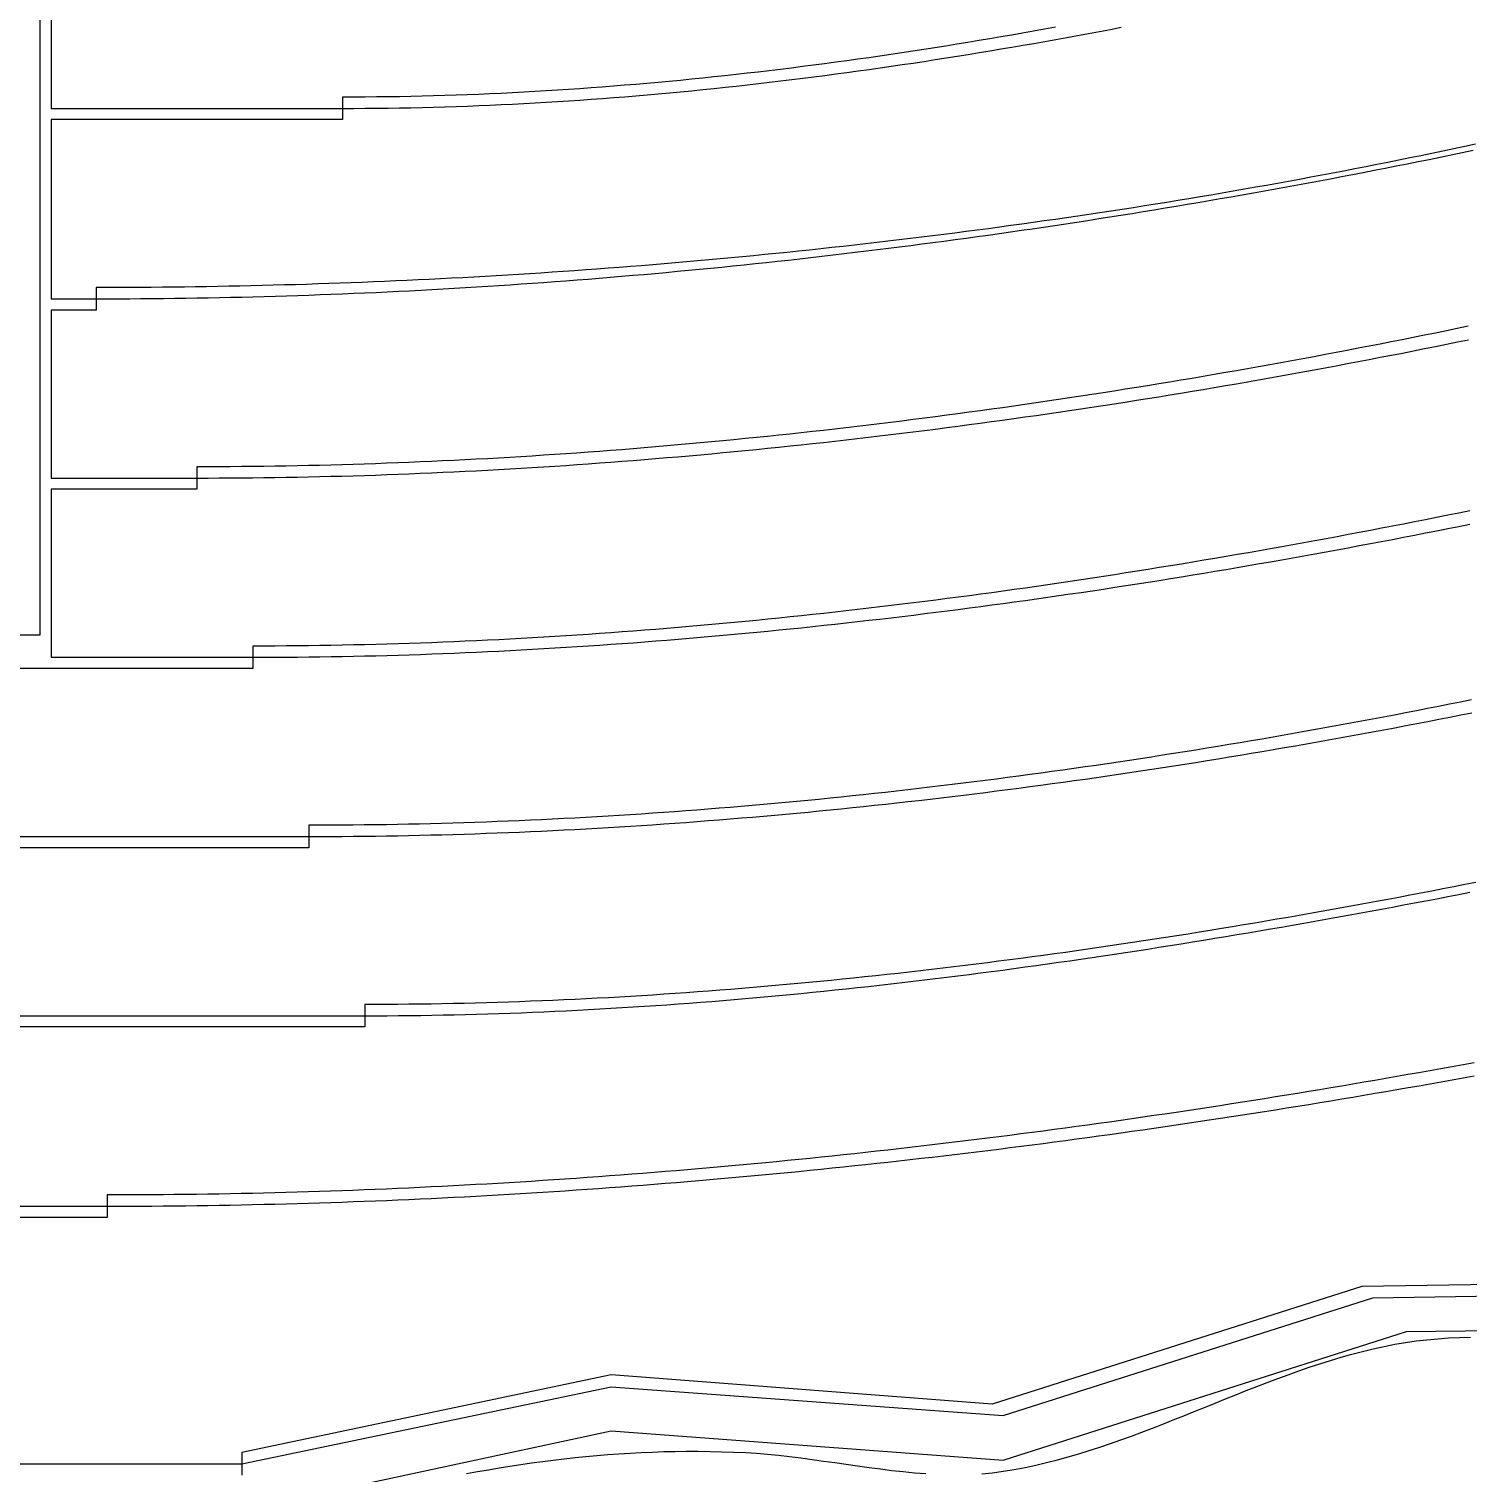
# Model space of a CAD drawing. Header units: metres. Extents: x 0 to 1224, y 0 to 792.
# Drawn here: x 641 to 769.5, y 130.2 to 259.1 of the extents above; entities that cross this region are included whole.
import ezdxf

# ---------------------------------------------------------------- set-up
doc = ezdxf.new("R2010")
doc.units = ezdxf.units.M

msp = doc.modelspace()

# ---------------------------------------------------------------- linework, layer by layer
for points in [[(635, 205), (642, 205), (642, 381)], [(643, 267), (643, 252), (669, 252), (669, 251), (643, 251), (643, 235), (647, 235), (647, 234), (643, 234), (643, 219), (656, 219), (656, 218), (643, 218), (643, 203), (661, 203), (661, 202), (637, 202)], [(732.6587, 259.2361), (731.682, 259.0599), (730.7048, 258.8858), (729.7273, 258.7136), (728.7493, 258.5435), (727.7709, 258.3753), (726.792, 258.2093), (725.8126, 258.0453), (724.8328, 257.8835), (723.8525, 257.7238), (722.8717, 257.5662), (721.8905, 257.4109), (720.9087, 257.2577), (719.9265, 257.1068), (718.9437, 256.9582), (717.9605, 256.8119), (716.9767, 256.6679), (715.9923, 256.5263), (715.0075, 256.387), (714.0221, 256.2501), (713.0361, 256.1157), (712.0496, 255.9837), (711.0625, 255.8542), (710.0749, 255.7272), (709.0866, 255.6028), (708.0978, 255.4809), (707.1084, 255.3615), (706.1184, 255.2448), (705.1278, 255.1307), (704.1365, 255.0193), (703.1447, 254.9106), (702.1522, 254.8046), (701.1591, 254.7013), (700.1653, 254.6008), (699.1709, 254.5031), (698.1758, 254.4082), (697.1801, 254.3162), (696.1836, 254.227), (695.1865, 254.1408), (694.1887, 254.0574), (693.1903, 253.977), (692.1911, 253.8996), (691.1912, 253.8251), (690.1906, 253.7538), (689.1893, 253.6854), (688.1872, 253.6201), (687.1844, 253.558), (686.1809, 253.499), (685.1766, 253.4431), (684.1715, 253.3904), (683.1657, 253.3409), (682.1591, 253.2947), (681.1518, 253.2517), (680.1436, 253.212), (679.1347, 253.1757), (678.1249, 253.1426), (677.1144, 253.113), (676.103, 253.0867), (675.0908, 253.0638), (674.0778, 253.0444), (673.0639, 253.0285), (672.0492, 253.016), (671.0337, 253.0071), (670.0172, 253.0017), (669, 253), (669, 252), (670.0181, 252.0017), (671.0354, 252.007), (672.0518, 252.0158), (673.0673, 252.028), (674.082, 252.0437), (675.0958, 252.0628), (676.1088, 252.0854), (677.1209, 252.1112), (678.1322, 252.1404), (679.1426, 252.173), (680.1522, 252.2088), (681.161, 252.2479), (682.169, 252.2902), (683.1763, 252.3358), (684.1827, 252.3845), (685.1883, 252.4364), (686.1932, 252.4914), (687.1972, 252.5496), (688.2006, 252.6108), (689.2031, 252.6751), (690.2049, 252.7425), (691.206, 252.8128), (692.2064, 252.8862), (693.206, 252.9625), (694.2049, 253.0417), (695.2031, 253.1239), (696.2006, 253.2089), (697.1974, 253.2968), (698.1935, 253.3875), (699.1889, 253.4811), (700.1837, 253.5774), (701.1777, 253.6765), (702.1712, 253.7783), (703.1639, 253.8828), (704.1561, 253.99), (705.1476, 254.0999), (706.1384, 254.2124), (707.1287, 254.3275), (708.1183, 254.4452), (709.1073, 254.5654), (710.0957, 254.6882), (711.0836, 254.8134), (712.0708, 254.9412), (713.0575, 255.0714), (714.0435, 255.204), (715.0291, 255.3391), (716.0141, 255.4765), (716.9985, 255.6163), (717.9824, 255.7584), (718.9657, 255.9028), (719.9485, 256.0494), (720.9308, 256.1984), (721.9126, 256.3495), (722.8939, 256.5029), (723.8747, 256.6584), (724.855, 256.8161), (725.8349, 256.9759), (726.8142, 257.1378), (727.7931, 257.3018), (728.7715, 257.4678), (729.7495, 257.6359), (730.727, 257.8059), (731.7041, 257.9779), (732.6807, 258.1519), (733.657, 258.3278), (734.6328, 258.5056), (735.6082, 258.6852), (736.5832, 258.8667), (737.5578, 259.05), (738.5321, 259.2351)], [(770.1716, 248.7984), (769.1941, 248.5892), (768.216, 248.3818), (767.2373, 248.1762), (766.2579, 247.9724), (765.2779, 247.7703), (764.2973, 247.57), (763.3161, 247.3715), (762.3343, 247.1748), (761.3519, 246.9798), (760.3689, 246.7866), (759.3854, 246.5951), (758.4013, 246.4055), (757.4167, 246.2176), (756.4316, 246.0314), (755.4459, 245.847), (754.4597, 245.6644), (753.473, 245.4836), (752.4858, 245.3045), (751.4981, 245.1271), (750.5099, 244.9515), (749.5213, 244.7777), (748.5322, 244.6056), (747.5427, 244.4353), (746.5527, 244.2667), (745.5623, 244.0999), (744.5715, 243.9348), (743.5803, 243.7715), (742.5887, 243.6099), (741.5967, 243.45), (740.6043, 243.2919), (739.6115, 243.1355), (738.6184, 242.9809), (737.6249, 242.828), (736.6311, 242.6768), (735.6369, 242.5274), (734.6425, 242.3797), (733.6477, 242.2337), (732.6526, 242.0895), (731.6572, 241.947), (730.6616, 241.8062), (729.6656, 241.6672), (728.6694, 241.5298), (727.673, 241.3942), (726.6763, 241.2603), (725.6793, 241.1282), (724.6822, 240.9977), (723.6848, 240.869), (722.6872, 240.742), (721.6894, 240.6167), (720.6914, 240.4931), (719.6933, 240.3712), (718.695, 240.251), (717.6965, 240.1326), (716.6979, 240.0158), (715.6991, 239.9008), (714.7002, 239.7874), (713.7012, 239.6758), (712.7021, 239.5659), (711.7029, 239.4576), (710.7036, 239.3511), (709.7042, 239.2462), (708.7047, 239.1431), (707.7052, 239.0416), (706.7056, 238.9419), (705.706, 238.8438), (704.7063, 238.7474), (703.7067, 238.6527), (702.707, 238.5597), (701.7073, 238.4684), (700.7076, 238.3787), (699.7079, 238.2908), (698.7083, 238.2045), (697.7086, 238.1199), (696.7091, 238.037), (695.7096, 237.9558), (694.7101, 237.8762), (693.7107, 237.7983), (692.7114, 237.7221), (691.7122, 237.6476), (690.7131, 237.5747), (689.7141, 237.5035), (688.7153, 237.434), (687.7165, 237.3661), (686.7179, 237.2999), (685.7195, 237.2353), (684.7212, 237.1725), (683.7231, 237.1112), (682.7251, 237.0517), (681.7274, 236.9938), (680.7298, 236.9375), (679.7325, 236.8829), (678.7353, 236.83), (677.7385, 236.7787), (676.7418, 236.729), (675.7454, 236.681), (674.7492, 236.6347), (673.7533, 236.59), (672.7577, 236.5469), (671.7624, 236.5055), (670.7673, 236.4657), (669.7726, 236.4276), (668.7782, 236.3911), (667.7841, 236.3563), (666.7903, 236.323), (665.7969, 236.2914), (664.8038, 236.2615), (663.8111, 236.2332), (662.8188, 236.2065), (661.8269, 236.1814), (660.8353, 236.158), (659.8441, 236.1362), (658.8534, 236.116), (657.8631, 236.0974), (656.8732, 236.0805), (655.8837, 236.0652), (654.8947, 236.0515), (653.9061, 236.0394), (652.9181, 236.0289), (651.9305, 236.0201), (650.9433, 236.0128), (649.9567, 236.0072), (648.9706, 236.0032), (647.985, 236.0008), (647, 236), (647, 235), (648.0011, 235.0009), (649.0021, 235.0037), (650.0031, 235.0084), (651.0039, 235.015), (652.0046, 235.0234), (653.0053, 235.0337), (654.0058, 235.0458), (655.0062, 235.0598), (656.0065, 235.0757), (657.0067, 235.0934), (658.0067, 235.1129), (659.0067, 235.1343), (660.0065, 235.1575), (661.0063, 235.1825), (662.0059, 235.2094), (663.0054, 235.2381), (664.0047, 235.2686), (665.004, 235.3009), (666.0031, 235.3351), (667.0021, 235.371), (668.0009, 235.4088), (668.9996, 235.4484), (669.9982, 235.4897), (670.9967, 235.5329), (671.995, 235.5778), (672.9932, 235.6245), (673.9913, 235.6731), (674.9892, 235.7233), (675.987, 235.7754), (676.9847, 235.8292), (677.9822, 235.8848), (678.9795, 235.9422), (679.9768, 236.0013), (680.9738, 236.0622), (681.9708, 236.1248), (682.9675, 236.1892), (683.9642, 236.2553), (684.9607, 236.3232), (685.957, 236.3928), (686.9532, 236.4641), (687.9492, 236.5372), (688.945, 236.612), (689.9407, 236.6885), (690.9363, 236.7667), (691.9317, 236.8467), (692.9269, 236.9283), (693.9219, 237.0117), (694.9168, 237.0967), (695.9115, 237.1835), (696.9061, 237.2719), (697.9005, 237.3621), (698.8947, 237.4539), (699.8887, 237.5474), (700.8826, 237.6426), (701.8763, 237.7395), (702.8698, 237.838), (703.8632, 237.9383), (704.8563, 238.0401), (705.8493, 238.1437), (706.8421, 238.2489), (707.8347, 238.3557), (708.8271, 238.4642), (709.8194, 238.5744), (710.8114, 238.6861), (711.8033, 238.7996), (712.795, 238.9146), (713.7865, 239.0313), (714.7778, 239.1496), (715.7688, 239.2696), (716.7598, 239.3911), (717.7505, 239.5143), (718.741, 239.6391), (719.7313, 239.7655), (720.7214, 239.8935), (721.7113, 240.0231), (722.701, 240.1543), (723.6905, 240.2871), (724.6797, 240.4214), (725.6688, 240.5574), (726.6577, 240.6949), (727.6463, 240.8341), (728.6348, 240.9748), (729.623, 241.117), (730.611, 241.2609), (731.5988, 241.4062), (732.5864, 241.5532), (733.5737, 241.7017), (734.5609, 241.8518), (735.5478, 242.0034), (736.5345, 242.1565), (737.5209, 242.3112), (738.5072, 242.4674), (739.4932, 242.6252), (740.479, 242.7845), (741.4645, 242.9453), (742.4498, 243.1076), (743.4349, 243.2714), (744.4198, 243.4368), (745.4044, 243.6037), (746.3888, 243.772), (747.3729, 243.9419), (748.3568, 244.1133), (749.3404, 244.2862), (750.3239, 244.4605), (751.307, 244.6364), (752.2899, 244.8137), (753.2726, 244.9925), (754.255, 245.1728), (755.2372, 245.3545), (756.2191, 245.5377), (757.2008, 245.7224), (758.1822, 245.9086), (759.1633, 246.0962), (760.1442, 246.2852), (761.1249, 246.4757), (762.1053, 246.6677), (763.0854, 246.8611), (764.0652, 247.0559), (765.0448, 247.2521), (766.0242, 247.4498), (767.0032, 247.6489), (767.982, 247.8495), (768.9605, 248.0514), (769.9388, 248.2548)], [(769.5171, 232.5482), (768.5365, 232.3451), (767.5552, 232.1434), (766.5735, 231.9431), (765.5912, 231.7441), (764.6083, 231.5466), (763.6249, 231.3504), (762.641, 231.1556), (761.6566, 230.9623), (760.6717, 230.7703), (759.6863, 230.5798), (758.7004, 230.3907), (757.714, 230.203), (756.7271, 230.0168), (755.7397, 229.8321), (754.7519, 229.6488), (753.7637, 229.467), (752.775, 229.2866), (751.7859, 229.1077), (750.7963, 228.9304), (749.8063, 228.7545), (748.8159, 228.5801), (747.8251, 228.4073), (746.834, 228.236), (745.8424, 228.0662), (744.8504, 227.8979), (743.8581, 227.7312), (742.8654, 227.566), (741.8723, 227.4024), (740.8789, 227.2404), (739.8852, 227.0799), (738.8911, 226.9211), (737.8967, 226.7638), (736.902, 226.6081), (735.907, 226.454), (734.9116, 226.3016), (733.916, 226.1507), (732.9201, 226.0015), (731.9239, 225.8539), (730.9274, 225.708), (729.9307, 225.5637), (728.9337, 225.421), (727.9365, 225.2801), (726.9391, 225.1408), (725.9414, 225.0032), (724.9435, 224.8673), (723.9453, 224.733), (722.947, 224.6005), (721.9485, 224.4697), (720.9497, 224.3406), (719.9508, 224.2133), (718.9517, 224.0876), (717.9525, 223.9637), (716.9531, 223.8416), (715.9535, 223.7212), (714.9538, 223.6026), (713.9539, 223.4858), (712.954, 223.3707), (711.9539, 223.2574), (710.9537, 223.1459), (709.9534, 223.0363), (708.953, 222.9284), (707.9525, 222.8223), (706.9519, 222.7181), (705.9512, 222.6157), (704.9505, 222.5152), (703.9497, 222.4164), (702.9489, 222.3196), (701.9481, 222.2246), (700.9472, 222.1315), (699.9462, 222.0403), (698.9453, 221.9509), (697.9443, 221.8634), (696.9434, 221.7779), (695.9424, 221.6942), (694.9415, 221.6125), (693.9406, 221.5327), (692.9397, 221.4548), (691.9389, 221.3789), (690.9381, 221.3049), (689.9373, 221.2328), (688.9367, 221.1627), (687.936, 221.0946), (686.9355, 221.0285), (685.935, 220.9643), (684.9347, 220.9022), (683.9344, 220.842), (682.9343, 220.7839), (681.9342, 220.7277), (680.9343, 220.6736), (679.9345, 220.6215), (678.9349, 220.5715), (677.9354, 220.5235), (676.9361, 220.4775), (675.9369, 220.4336), (674.9379, 220.3918), (673.9391, 220.352), (672.9404, 220.3144), (671.942, 220.2788), (670.9438, 220.2453), (669.9457, 220.2139), (668.9479, 220.1847), (667.9504, 220.1575), (666.953, 220.1325), (665.9559, 220.1096), (664.9591, 220.0889), (663.9625, 220.0703), (662.9661, 220.0539), (661.9701, 220.0396), (660.9743, 220.0275), (659.9788, 220.0176), (658.9836, 220.0099), (657.9888, 220.0044), (656.9942, 220.0011), (656, 220), (656, 219), (656.9949, 219.001), (657.9902, 219.0043), (658.9857, 219.0096), (659.9815, 219.0171), (660.9776, 219.0268), (661.9739, 219.0385), (662.9705, 219.0524), (663.9673, 219.0684), (664.9643, 219.0865), (665.9616, 219.1067), (666.9591, 219.129), (667.9569, 219.1534), (668.9548, 219.1798), (669.9529, 219.2083), (670.9513, 219.2389), (671.9498, 219.2715), (672.9485, 219.3062), (673.9473, 219.3429), (674.9463, 219.3817), (675.9455, 219.4225), (676.9448, 219.4653), (677.9443, 219.5101), (678.9439, 219.557), (679.9436, 219.6058), (680.9435, 219.6566), (681.9435, 219.7095), (682.9435, 219.7643), (683.9437, 219.821), (684.944, 219.8798), (685.9443, 219.9405), (686.9447, 220.0031), (687.9452, 220.0678), (688.9458, 220.1343), (689.9464, 220.2028), (690.947, 220.2732), (691.9477, 220.3455), (692.9484, 220.4198), (693.9492, 220.4959), (694.95, 220.574), (695.9507, 220.6539), (696.9515, 220.7358), (697.9523, 220.8195), (698.9531, 220.9051), (699.9538, 220.9925), (700.9545, 221.0818), (701.9552, 221.173), (702.9559, 221.266), (703.9565, 221.3609), (704.957, 221.4576), (705.9575, 221.5561), (706.9579, 221.6564), (707.9583, 221.7585), (708.9585, 221.8625), (709.9587, 221.9682), (710.9588, 222.0758), (711.9587, 222.1851), (712.9586, 222.2962), (713.9583, 222.4091), (714.9579, 222.5237), (715.9574, 222.6401), (716.9567, 222.7582), (717.9558, 222.8781), (718.9549, 222.9998), (719.9537, 223.1231), (720.9524, 223.2482), (721.9509, 223.375), (722.9492, 223.5035), (723.9473, 223.6337), (724.9453, 223.7656), (725.943, 223.8992), (726.9405, 224.0345), (727.9378, 224.1715), (728.9348, 224.3101), (729.9316, 224.4504), (730.9282, 224.5924), (731.9245, 224.736), (732.9206, 224.8812), (733.9163, 225.0281), (734.9119, 225.1766), (735.9071, 225.3267), (736.902, 225.4785), (737.8967, 225.6318), (738.891, 225.7868), (739.8851, 225.9433), (740.8788, 226.1015), (741.8722, 226.2612), (742.8653, 226.4225), (743.858, 226.5854), (744.8504, 226.7498), (745.8424, 226.9158), (746.8341, 227.0833), (747.8254, 227.2524), (748.8163, 227.423), (749.8069, 227.5951), (750.797, 227.7688), (751.7868, 227.9439), (752.7761, 228.1206), (753.7651, 228.2988), (754.7536, 228.4785), (755.7417, 228.6596), (756.7294, 228.8423), (757.7166, 229.0264), (758.7034, 229.2119), (759.6897, 229.399), (760.6755, 229.5875), (761.6609, 229.7774), (762.6458, 229.9688), (763.6303, 230.1616), (764.6142, 230.3558), (765.5976, 230.5515), (766.5805, 230.7485), (767.563, 230.947), (768.5448, 231.1469), (769.5262, 231.3481)], [(769.6445, 216.0709), (768.6605, 215.8716), (767.6759, 215.6736), (766.6909, 215.4768), (765.7054, 215.2813), (764.7195, 215.0871), (763.733, 214.8942), (762.7461, 214.7026), (761.7588, 214.5123), (760.771, 214.3234), (759.7828, 214.1357), (758.7941, 213.9495), (757.8051, 213.7645), (756.8156, 213.581), (755.8257, 213.3988), (754.8354, 213.2181), (753.8447, 213.0387), (752.8536, 212.8607), (751.8622, 212.6842), (750.8703, 212.5091), (749.8782, 212.3355), (748.8856, 212.1633), (747.8927, 211.9926), (746.8995, 211.8233), (745.9059, 211.6556), (744.912, 211.4893), (743.9178, 211.3246), (742.9233, 211.1614), (741.9284, 210.9997), (740.9333, 210.8395), (739.9379, 210.681), (738.9422, 210.5239), (737.9462, 210.3685), (736.9499, 210.2147), (735.9534, 210.0624), (734.9567, 209.9118), (733.9596, 209.7628), (732.9624, 209.6154), (731.9649, 209.4696), (730.9672, 209.3256), (729.9692, 209.1831), (728.9711, 209.0424), (727.9728, 208.9033), (726.9742, 208.766), (725.9755, 208.6303), (724.9766, 208.4964), (723.9775, 208.3642), (722.9782, 208.2337), (721.9788, 208.105), (720.9792, 207.9781), (719.9795, 207.8529), (718.9796, 207.7295), (717.9797, 207.6079), (716.9795, 207.4881), (715.9793, 207.3702), (714.979, 207.254), (713.9785, 207.1397), (712.978, 207.0273), (711.9774, 206.9167), (710.9767, 206.808), (709.9759, 206.7011), (708.9751, 206.5962), (707.9742, 206.4931), (706.9732, 206.392), (705.9722, 206.2928), (704.9712, 206.1956), (703.9701, 206.1003), (702.9691, 206.0069), (701.968, 205.9155), (700.9669, 205.8261), (699.9658, 205.7387), (698.9647, 205.6533), (697.9636, 205.57), (696.9625, 205.4886), (695.9615, 205.4093), (694.9605, 205.332), (693.9595, 205.2568), (692.9586, 205.1836), (691.9578, 205.1125), (690.957, 205.0435), (689.9563, 204.9767), (688.9557, 204.9119), (687.9551, 204.8492), (686.9547, 204.7887), (685.9543, 204.7303), (684.9541, 204.6741), (683.954, 204.6201), (682.954, 204.5682), (681.9541, 204.5185), (680.9544, 204.471), (679.9548, 204.4258), (678.9554, 204.3827), (677.9561, 204.3419), (676.957, 204.3033), (675.9581, 204.267), (674.9593, 204.2329), (673.9608, 204.2011), (672.9624, 204.1716), (671.9642, 204.1444), (670.9663, 204.1195), (669.9686, 204.097), (668.971, 204.0767), (667.9738, 204.0588), (666.9767, 204.0433), (665.9799, 204.0301), (664.9834, 204.0193), (663.9871, 204.0108), (662.9911, 204.0048), (661.9954, 204.0012), (661, 204), (661, 203), (661.9962, 203.0011), (662.9926, 203.0047), (663.9893, 203.0105), (664.9862, 203.0188), (665.9834, 203.0293), (666.9808, 203.0422), (667.9784, 203.0573), (668.9762, 203.0748), (669.9742, 203.0945), (670.9724, 203.1165), (671.9708, 203.1408), (672.9694, 203.1673), (673.9681, 203.1961), (674.967, 203.2271), (675.9661, 203.2604), (676.9653, 203.2958), (677.9647, 203.3335), (678.9642, 203.3733), (679.9639, 203.4154), (680.9637, 203.4596), (681.9636, 203.5059), (682.9636, 203.5545), (683.9637, 203.6051), (684.9639, 203.658), (685.9643, 203.7129), (686.9647, 203.7699), (687.9652, 203.8291), (688.9657, 203.8903), (689.9664, 203.9536), (690.9671, 204.019), (691.9678, 204.0865), (692.9686, 204.156), (693.9695, 204.2275), (694.9704, 204.3011), (695.9713, 204.3767), (696.9722, 204.4544), (697.9731, 204.534), (698.9741, 204.6156), (699.975, 204.6992), (700.976, 204.7848), (701.9769, 204.8723), (702.9778, 204.9618), (703.9787, 205.0533), (704.9796, 205.1466), (705.9804, 205.2419), (706.9812, 205.3391), (707.9819, 205.4382), (708.9826, 205.5392), (709.9832, 205.6421), (710.9837, 205.7468), (711.9842, 205.8535), (712.9845, 205.9619), (713.9848, 206.0722), (714.985, 206.1844), (715.9851, 206.2983), (716.985, 206.4141), (717.9849, 206.5317), (718.9846, 206.651), (719.9842, 206.7722), (720.9836, 206.8951), (721.9829, 207.0198), (722.9821, 207.1462), (723.9811, 207.2744), (724.9799, 207.4043), (725.9786, 207.5359), (726.9771, 207.6693), (727.9754, 207.8043), (728.9735, 207.941), (729.9714, 208.0794), (730.9691, 208.2195), (731.9666, 208.3613), (732.9638, 208.5047), (733.9609, 208.6497), (734.9577, 208.7964), (735.9543, 208.9446), (736.9506, 209.0945), (737.9467, 209.246), (738.9425, 209.3991), (739.9381, 209.5538), (740.9334, 209.71), (741.9284, 209.8678), (742.9231, 210.0272), (743.9176, 210.1881), (744.9117, 210.3505), (745.9055, 210.5144), (746.899, 210.6799), (747.8922, 210.8468), (748.8851, 211.0152), (749.8777, 211.1852), (750.8699, 211.3565), (751.8617, 211.5294), (752.8533, 211.7037), (753.8444, 211.8794), (754.8352, 212.0566), (755.8256, 212.2352), (756.8157, 212.4152), (757.8053, 212.5966), (758.7946, 212.7793), (759.7835, 212.9635), (760.7719, 213.149), (761.76, 213.3359), (762.7476, 213.5242), (763.7348, 213.7137), (764.7216, 213.9046), (765.708, 214.0969), (766.6939, 214.2904), (767.6793, 214.4852), (768.6643, 214.6814), (769.6488, 214.8788)], [(769.8141, 199.1991), (768.8317, 199.0015), (767.8491, 198.8053), (766.8662, 198.6106), (765.883, 198.4174), (764.8996, 198.2256), (763.916, 198.0354), (762.932, 197.8467), (761.9479, 197.6595), (760.9635, 197.4738), (759.9789, 197.2897), (758.9941, 197.1071), (758.009, 196.9261), (757.0237, 196.7466), (756.0382, 196.5687), (755.0525, 196.3924), (754.0666, 196.2177), (753.0805, 196.0445), (752.0942, 195.873), (751.1077, 195.703), (750.121, 195.5347), (749.1341, 195.368), (748.147, 195.203), (747.1598, 195.0395), (746.1724, 194.8778), (745.1848, 194.7177), (744.197, 194.5592), (743.2091, 194.4024), (742.2211, 194.2474), (741.2329, 194.094), (740.2445, 193.9423), (739.256, 193.7923), (738.2673, 193.644), (737.2785, 193.4974), (736.2896, 193.3526), (735.3006, 193.2095), (734.3114, 193.0682), (733.3221, 192.9286), (732.3327, 192.7908), (731.3432, 192.6547), (730.3536, 192.5205), (729.3639, 192.388), (728.3741, 192.2573), (727.3842, 192.1284), (726.3942, 192.0014), (725.4041, 191.8761), (724.4139, 191.7527), (723.4237, 191.6311), (722.4334, 191.5114), (721.443, 191.3935), (720.4525, 191.2775), (719.462, 191.1633), (718.4714, 191.0511), (717.4808, 190.9407), (716.4901, 190.8322), (715.4994, 190.7256), (714.5087, 190.6209), (713.5179, 190.5181), (712.5271, 190.4173), (711.5362, 190.3184), (710.5454, 190.2214), (709.5545, 190.1264), (708.5636, 190.0334), (707.5727, 189.9423), (706.5817, 189.8531), (705.5908, 189.766), (704.5999, 189.6809), (703.609, 189.5977), (702.6181, 189.5166), (701.6272, 189.4375), (700.6363, 189.3604), (699.6455, 189.2853), (698.6547, 189.2123), (697.6639, 189.1413), (696.6731, 189.0724), (695.6824, 189.0055), (694.6917, 188.9408), (693.7011, 188.8781), (692.7105, 188.8174), (691.72, 188.7589), (690.7296, 188.7025), (689.7392, 188.6482), (688.7488, 188.596), (687.7586, 188.546), (686.7684, 188.4981), (685.7783, 188.4523), (684.7883, 188.4087), (683.7984, 188.3672), (682.8086, 188.3279), (681.8189, 188.2908), (680.8292, 188.2559), (679.8397, 188.2232), (678.8503, 188.1927), (677.861, 188.1644), (676.8718, 188.1383), (675.8828, 188.1144), (674.8939, 188.0928), (673.9051, 188.0734), (672.9164, 188.0562), (671.9279, 188.0413), (670.9395, 188.0287), (669.9513, 188.0184), (668.9632, 188.0103), (667.9753, 188.0046), (666.9875, 188.0011), (666, 188), (666, 187), (666.9884, 187.0011), (667.977, 187.0045), (668.9658, 187.0102), (669.9547, 187.0181), (670.9437, 187.0282), (671.9328, 187.0406), (672.9221, 187.0553), (673.9115, 187.0721), (674.901, 187.0912), (675.8905, 187.1124), (676.8802, 187.1359), (677.87, 187.1616), (678.8599, 187.1894), (679.8499, 187.2194), (680.84, 187.2516), (681.8302, 187.286), (682.8204, 187.3225), (683.8107, 187.3611), (684.8011, 187.4019), (685.7916, 187.4448), (686.7821, 187.4898), (687.7727, 187.5369), (688.7634, 187.5862), (689.7541, 187.6375), (690.7449, 187.691), (691.7357, 187.7465), (692.7265, 187.8041), (693.7174, 187.8637), (694.7083, 187.9254), (695.6993, 187.9892), (696.6902, 188.055), (697.6812, 188.1228), (698.6723, 188.1927), (699.6633, 188.2646), (700.6544, 188.3385), (701.6454, 188.4144), (702.6365, 188.4923), (703.6275, 188.5722), (704.6186, 188.6541), (705.6096, 188.7379), (706.6007, 188.8237), (707.5917, 188.9115), (708.5827, 189.0012), (709.5737, 189.0929), (710.5646, 189.1865), (711.5555, 189.282), (712.5464, 189.3795), (713.5372, 189.4788), (714.528, 189.5801), (715.5188, 189.6833), (716.5095, 189.7883), (717.5002, 189.8952), (718.4907, 190.004), (719.4813, 190.1147), (720.4717, 190.2272), (721.4621, 190.3416), (722.4524, 190.4578), (723.4427, 190.5759), (724.4328, 190.6958), (725.4229, 190.8174), (726.4129, 190.941), (727.4028, 191.0663), (728.3926, 191.1934), (729.3823, 191.3223), (730.3719, 191.4529), (731.3613, 191.5854), (732.3507, 191.7196), (733.34, 191.8555), (734.3291, 191.9933), (735.3181, 192.1327), (736.307, 192.2739), (737.2957, 192.4168), (738.2843, 192.5615), (739.2728, 192.7078), (740.2611, 192.8558), (741.2493, 193.0056), (742.2373, 193.157), (743.2252, 193.3101), (744.2129, 193.4649), (745.2004, 193.6213), (746.1878, 193.7794), (747.175, 193.9392), (748.1621, 194.1006), (749.1489, 194.2636), (750.1356, 194.4282), (751.1221, 194.5945), (752.1084, 194.7624), (753.0945, 194.9318), (754.0804, 195.1029), (755.0661, 195.2756), (756.0516, 195.4498), (757.0369, 195.6256), (758.0219, 195.803), (759.0068, 195.9819), (759.9914, 196.1623), (760.9758, 196.3444), (761.96, 196.5279), (762.9439, 196.713), (763.9277, 196.8995), (764.9111, 197.0876), (765.8943, 197.2772), (766.8773, 197.4683), (767.86, 197.6609), (768.8425, 197.8549), (769.8247, 198.0504)], [(636, 187), (666, 187), (666, 186), (636, 186)], [(770.1983, 182.9069), (769.2153, 182.7119), (768.2318, 182.5183), (767.2477, 182.3259), (766.2631, 182.1349), (765.278, 181.9452), (764.2924, 181.7568), (763.3064, 181.5699), (762.3198, 181.3842), (761.3328, 181.2), (760.3454, 181.0172), (759.3575, 180.8358), (758.3692, 180.6558), (757.3804, 180.4773), (756.3913, 180.3002), (755.4017, 180.1246), (754.4118, 179.9504), (753.4215, 179.7778), (752.4309, 179.6067), (751.4399, 179.4371), (750.4485, 179.269), (749.4568, 179.1025), (748.4648, 178.9375), (747.4725, 178.7741), (746.4799, 178.6124), (745.487, 178.4522), (744.4938, 178.2936), (743.5004, 178.1367), (742.5067, 177.9814), (741.5128, 177.8278), (740.5186, 177.6758), (739.5242, 177.5255), (738.5296, 177.377), (737.5348, 177.2301), (736.5398, 177.085), (735.5447, 176.9416), (734.5493, 176.7999), (733.5538, 176.66), (732.5582, 176.5219), (731.5624, 176.3856), (730.5665, 176.2511), (729.5705, 176.1185), (728.5744, 175.9876), (727.5782, 175.8586), (726.582, 175.7315), (725.5856, 175.6062), (724.5892, 175.4829), (723.5928, 175.3614), (722.5963, 175.2418), (721.5998, 175.1242), (720.6033, 175.0085), (719.6067, 174.8948), (718.6102, 174.783), (717.6137, 174.6733), (716.6172, 174.5655), (715.6208, 174.4597), (714.6244, 174.356), (713.6281, 174.2543), (712.6319, 174.1546), (711.6357, 174.057), (710.6397, 173.9615), (709.6437, 173.8681), (708.6478, 173.7768), (707.6521, 173.6876), (706.6566, 173.6005), (705.6611, 173.5156), (704.6659, 173.4328), (703.6708, 173.3522), (702.6759, 173.2738), (701.6811, 173.1976), (700.6866, 173.1236), (699.6923, 173.0519), (698.6982, 172.9823), (697.7044, 172.9151), (696.7108, 172.8501), (695.7175, 172.7873), (694.7244, 172.7269), (693.7316, 172.6688), (692.7391, 172.613), (691.7469, 172.5595), (690.755, 172.5084), (689.7635, 172.4596), (688.7723, 172.4132), (687.7814, 172.3692), (686.7909, 172.3277), (685.8007, 172.2885), (684.8109, 172.2517), (683.8216, 172.2174), (682.8326, 172.1856), (681.844, 172.1562), (680.8559, 172.1293), (679.8681, 172.1049), (678.8809, 172.083), (677.894, 172.0637), (676.9077, 172.0468), (675.9218, 172.0326), (674.9364, 172.0209), (673.9515, 172.0117), (672.9671, 172.0052), (671.9833, 172.0013), (671, 172), (671, 171), (671.9969, 171.0014), (672.9941, 171.0057), (673.9914, 171.0128), (674.9889, 171.0227), (675.9866, 171.0354), (676.9844, 171.0509), (677.9824, 171.0692), (678.9805, 171.0902), (679.9788, 171.1139), (680.9772, 171.1403), (681.9757, 171.1694), (682.9743, 171.2012), (683.9731, 171.2356), (684.972, 171.2726), (685.971, 171.3123), (686.97, 171.3545), (687.9692, 171.3993), (688.9685, 171.4466), (689.9678, 171.4965), (690.9672, 171.5489), (691.9667, 171.6038), (692.9663, 171.6612), (693.9659, 171.721), (694.9655, 171.7832), (695.9652, 171.8479), (696.965, 171.915), (697.9647, 171.9844), (698.9645, 172.0562), (699.9644, 172.1304), (700.9642, 172.2069), (701.9641, 172.2857), (702.9639, 172.3667), (703.9638, 172.4501), (704.9637, 172.5357), (705.9635, 172.6235), (706.9633, 172.7135), (707.9631, 172.8058), (708.9629, 172.9002), (709.9626, 172.9967), (710.9623, 173.0954), (711.962, 173.1962), (712.9616, 173.2991), (713.9611, 173.4041), (714.9606, 173.5112), (715.96, 173.6203), (716.9593, 173.7314), (717.9585, 173.8445), (718.9577, 173.9596), (719.9567, 174.0767), (720.9557, 174.1957), (721.9545, 174.3166), (722.9533, 174.4395), (723.9519, 174.5642), (724.9504, 174.6908), (725.9488, 174.8193), (726.947, 174.9496), (727.9451, 175.0818), (728.943, 175.2157), (729.9408, 175.3514), (730.9384, 175.4888), (731.9359, 175.6281), (732.9332, 175.769), (733.9303, 175.9116), (734.9273, 176.0559), (735.924, 176.2019), (736.9206, 176.3495), (737.9169, 176.4988), (738.9131, 176.6496), (739.909, 176.8021), (740.9047, 176.9561), (741.9002, 177.1117), (742.8955, 177.2688), (743.8905, 177.4274), (744.8853, 177.5875), (745.8799, 177.7491), (746.8742, 177.9122), (747.8682, 178.0767), (748.862, 178.2426), (749.8555, 178.4099), (750.8487, 178.5786), (751.8416, 178.7487), (752.8343, 178.9201), (753.8266, 179.0928), (754.8187, 179.2669), (755.8105, 179.4422), (756.8019, 179.6188), (757.793, 179.7967), (758.7838, 179.9758), (759.7743, 180.1561), (760.7645, 180.3376), (761.7543, 180.5203), (762.7437, 180.7041), (763.7328, 180.8891), (764.7216, 181.0751), (765.7099, 181.2623), (766.698, 181.4506), (767.6856, 181.6399), (768.6728, 181.8303), (769.6597, 182.0217)], [(636, 171), (671, 171), (671, 170), (636, 170)], [(770.0268, 166.8079), (769.0443, 166.6273), (768.0616, 166.448), (767.0786, 166.27), (766.0955, 166.0931), (765.1121, 165.9175), (764.1284, 165.743), (763.1446, 165.5699), (762.1605, 165.3979), (761.1762, 165.2272), (760.1917, 165.0578), (759.207, 164.8896), (758.2221, 164.7226), (757.2369, 164.5569), (756.2516, 164.3925), (755.266, 164.2293), (754.2802, 164.0675), (753.2943, 163.9068), (752.3081, 163.7475), (751.3217, 163.5895), (750.3352, 163.4327), (749.3484, 163.2772), (748.3614, 163.1231), (747.3743, 162.9702), (746.3869, 162.8186), (745.3994, 162.6684), (744.4117, 162.5195), (743.4238, 162.3719), (742.4357, 162.2256), (741.4474, 162.0806), (740.459, 161.937), (739.4704, 161.7947), (738.4815, 161.6537), (737.4926, 161.5141), (736.5034, 161.3759), (735.5141, 161.239), (734.5246, 161.1034), (733.535, 160.9692), (732.5451, 160.8364), (731.5551, 160.705), (730.565, 160.5749), (729.5747, 160.4462), (728.5842, 160.3189), (727.5936, 160.193), (726.6028, 160.0685), (725.6119, 159.9453), (724.6208, 159.8236), (723.6296, 159.7033), (722.6382, 159.5844), (721.6467, 159.4669), (720.655, 159.3508), (719.6632, 159.2361), (718.6713, 159.1229), (717.6792, 159.0111), (716.687, 158.9008), (715.6946, 158.7918), (714.7021, 158.6844), (713.7095, 158.5783), (712.7168, 158.4738), (711.7239, 158.3706), (710.7309, 158.269), (709.7378, 158.1688), (708.7446, 158.0701), (707.7512, 157.9728), (706.7577, 157.8771), (705.7641, 157.7828), (704.7704, 157.69), (703.7766, 157.5987), (702.7827, 157.5089), (701.7886, 157.4206), (700.7945, 157.3338), (699.8002, 157.2485), (698.8059, 157.1647), (697.8114, 157.0824), (696.8169, 157.0017), (695.8222, 156.9225), (694.8275, 156.8448), (693.8326, 156.7686), (692.8377, 156.694), (691.8427, 156.621), (690.8476, 156.5495), (689.8524, 156.4795), (688.8571, 156.4111), (687.8617, 156.3442), (686.8663, 156.279), (685.8707, 156.2153), (684.8751, 156.1531), (683.8795, 156.0926), (682.8837, 156.0336), (681.8879, 155.9762), (680.892, 155.9204), (679.896, 155.8662), (678.9, 155.8136), (677.9039, 155.7626), (676.9077, 155.7132), (675.9115, 155.6654), (674.9152, 155.6193), (673.9189, 155.5747), (672.9225, 155.5318), (671.926, 155.4905), (670.9295, 155.4509), (669.933, 155.4129), (668.9364, 155.3765), (667.9398, 155.3418), (666.9431, 155.3087), (665.9463, 155.2773), (664.9496, 155.2475), (663.9528, 155.2195), (662.9559, 155.193), (661.959, 155.1683), (660.9621, 155.1452), (659.9652, 155.1238), (658.9682, 155.1041), (657.9712, 155.0861), (656.9741, 155.0698), (655.9771, 155.0552), (654.98, 155.0423), (653.9829, 155.0311), (652.9858, 155.0216), (651.9886, 155.0138), (650.9915, 155.0078), (649.9943, 155.0034), (648.9971, 155.0008), (648, 155), (648, 154), (648.9977, 154.0008), (649.9954, 154.0033), (650.9931, 154.0076), (651.9907, 154.0135), (652.9883, 154.0211), (653.9859, 154.0304), (654.9834, 154.0414), (655.981, 154.054), (656.9784, 154.0683), (657.9758, 154.0843), (658.9732, 154.1019), (659.9706, 154.1212), (660.9679, 154.1421), (661.9651, 154.1647), (662.9623, 154.1889), (663.9594, 154.2148), (664.9565, 154.2423), (665.9536, 154.2714), (666.9506, 154.3022), (667.9475, 154.3346), (668.9444, 154.3686), (669.9412, 154.4042), (670.9379, 154.4414), (671.9346, 154.4803), (672.9312, 154.5207), (673.9278, 154.5628), (674.9243, 154.6064), (675.9207, 154.6517), (676.9171, 154.6985), (677.9133, 154.7469), (678.9096, 154.7969), (679.9057, 154.8485), (680.9017, 154.9017), (681.8977, 154.9564), (682.8936, 155.0127), (683.8894, 155.0705), (684.8851, 155.13), (685.8808, 155.1909), (686.8763, 155.2534), (687.8718, 155.3175), (688.8672, 155.3831), (689.8625, 155.4502), (690.8577, 155.5189), (691.8528, 155.5891), (692.8478, 155.6609), (693.8427, 155.7341), (694.8375, 155.8089), (695.8322, 155.8852), (696.8268, 155.963), (697.8213, 156.0423), (698.8157, 156.1231), (699.81, 156.2054), (700.8042, 156.2892), (701.7982, 156.3745), (702.7922, 156.4613), (703.786, 156.5496), (704.7798, 156.6393), (705.7734, 156.7306), (706.7669, 156.8233), (707.7602, 156.9174), (708.7535, 157.0131), (709.7466, 157.1102), (710.7396, 157.2087), (711.7325, 157.3087), (712.7253, 157.4102), (713.7179, 157.5131), (714.7104, 157.6174), (715.7027, 157.7232), (716.695, 157.8304), (717.6871, 157.939), (718.679, 158.0491), (719.6708, 158.1605), (720.6625, 158.2734), (721.654, 158.3878), (722.6454, 158.5035), (723.6367, 158.6206), (724.6278, 158.7391), (725.6187, 158.8591), (726.6095, 158.9804), (727.6002, 159.1031), (728.5907, 159.2272), (729.581, 159.3527), (730.5712, 159.4795), (731.5612, 159.6077), (732.5511, 159.7373), (733.5408, 159.8683), (734.5304, 160.0006), (735.5198, 160.1343), (736.509, 160.2694), (737.498, 160.4057), (738.4869, 160.5435), (739.4756, 160.6826), (740.4642, 160.823), (741.4525, 160.9647), (742.4407, 161.1078), (743.4288, 161.2522), (744.4166, 161.398), (745.4042, 161.545), (746.3917, 161.6934), (747.379, 161.8431), (748.3661, 161.9941), (749.3531, 162.1464), (750.3398, 162.3), (751.3263, 162.4549), (752.3127, 162.611), (753.2989, 162.7685), (754.2848, 162.9273), (755.2706, 163.0873), (756.2562, 163.2486), (757.2416, 163.4112), (758.2268, 163.5751), (759.2117, 163.7402), (760.1965, 163.9065), (761.1811, 164.0742), (762.1654, 164.2431), (763.1496, 164.4132), (764.1335, 164.5846), (765.1173, 164.7572), (766.1008, 164.9311), (767.0841, 165.1062), (768.0672, 165.2825), (769.0501, 165.46), (770.0327, 165.6388)], [(660, 132), (660, 131), (693, 137.8704), (728, 135.3256), (761, 145.8156), (796, 146.3789), (828, 159.8951), (859, 163), (844, 163.0887), (795, 147.3789), (760, 146.8156), (727, 136.3295), (693, 138.946), (660, 132)], [(636, 154), (648, 154), (648, 153), (636, 153)], [(656, 126), (693, 133.9568), (728, 131.3295), (764, 142.8156), (798, 143.213)], [(726.0681, 130.111), (727.039, 130.2013), (728, 130.3294), (728.9743, 130.492), (729.9439, 130.6769), (730.9093, 130.8828), (731.8705, 131.1085), (732.8279, 131.3528), (733.7818, 131.6144), (734.7323, 131.8921), (735.6797, 132.1847), (736.6243, 132.491), (737.5664, 132.8098), (738.5061, 133.1399), (739.4438, 133.4799), (740.3797, 133.8288), (741.3141, 134.1853), (742.2472, 134.5481), (743.1793, 134.9161), (744.1106, 135.2881), (745.0414, 135.6628), (745.9719, 136.0389), (746.9024, 136.4154), (747.8332, 136.7909), (748.7645, 137.1642), (749.6966, 137.5342), (750.6297, 137.8996), (751.5641, 138.2591), (752.5, 138.6117), (753.4377, 138.956), (754.3774, 139.2908), (755.3195, 139.6149), (756.2641, 139.9271), (757.2116, 140.2262), (758.1621, 140.511), (759.1159, 140.7802), (760.0733, 141.0326), (761.0346, 141.267), (762, 141.4822), (762.9501, 141.6694), (763.9042, 141.83), (764.862, 141.9654), (765.8234, 142.0772), (766.788, 142.1667), (767.7558, 142.2356), (768.7263, 142.2852), (769.6995, 142.3171)], [(680.0821, 130.1282), (681.0531, 130.3037), (682.0219, 130.4726), (682.989, 130.6346), (683.955, 130.7896), (684.9206, 130.9372), (685.8862, 131.0773), (686.8524, 131.2096), (687.8198, 131.3339), (688.789, 131.4499), (689.7606, 131.5575), (690.735, 131.6564), (691.7129, 131.7464), (692.6949, 131.8273), (693.6814, 131.8987), (694.6732, 131.9606), (695.6706, 132.0126), (696.6744, 132.0545), (697.6851, 132.0862), (698.7032, 132.1073), (699.7293, 132.1176), (700.764, 132.117), (701.8078, 132.1051), (702.8614, 132.0818), (703.9252, 132.0468), (705, 132), (705.968, 131.9414), (706.9454, 131.8621), (707.9312, 131.7647), (708.9246, 131.6521), (709.9246, 131.5271), (710.9302, 131.3924), (711.9406, 131.2509), (712.9548, 131.1052), (713.9719, 130.9583), (714.991, 130.8129), (716.0111, 130.6718), (717.0314, 130.5378), (718.0509, 130.4137), (719.0687, 130.3022), (720.0839, 130.2062), (721.0955, 130.1284)], [(636, 131), (660, 131), (660, 130)]]:
    msp.add_lwpolyline(points)

doc.saveas('drawing.dxf')
